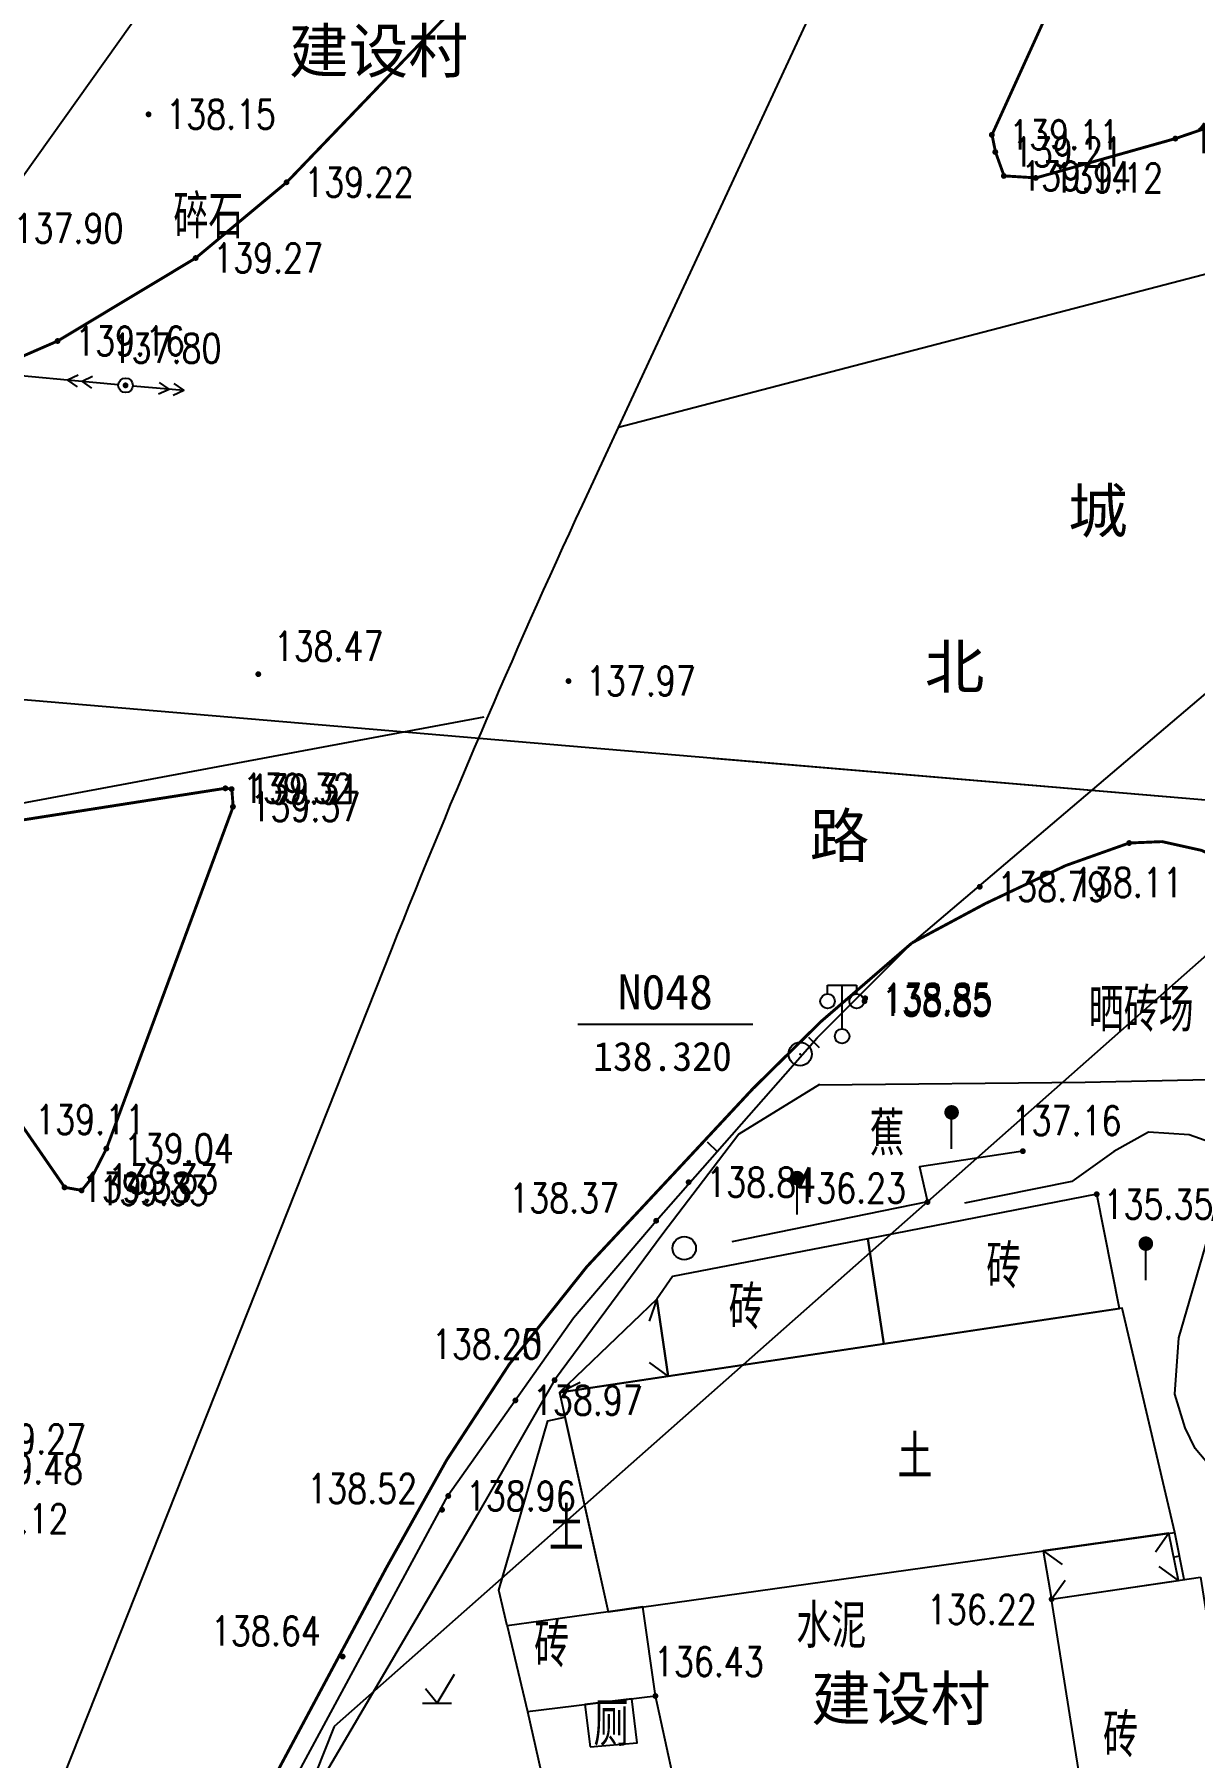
# Model space of a CAD drawing. Extents: x 529262 to 576451, y 2694391 to 2717535.
# Drawn here: x 563812.8 to 563852.6, y 2711376.4 to 2711435.6 of the extents above; entities that cross this region are included whole.
import ezdxf
from ezdxf.enums import TextEntityAlignment as Align
from ezdxf.xclip import XClip

# ---------------------------------------------------------------- set-up
doc = ezdxf.new("R2010")
doc.units = 0
doc.header["$XCLIPFRAME"] = 0
for name, color, linetype in [('DLDW', 8, 'Continuous'), ('DLSS', 4, 'Continuous'), ('DMTZ', 8, 'Continuous'), ('GCD', 8, 'Continuous'), ('GXYZ', 8, 'Continuous'), ('JMD', 8, 'Continuous'), ('KZD', 8, 'Continuous'), ('PP-COM', 7, 'Continuous'), ('RD-中线', 40, 'Continuous'), ('RD-红线', 7, 'Continuous'), ('ZBTZ', 8, 'Continuous'), ('ZJ', 7, 'Continuous')]:
    doc.layers.add(name, color=color, linetype=linetype)
doc.styles.add('HZ', font='rs.shx', dxfattribs={"width": 0.8, "bigfont": 'hztxt.shx'})
doc.styles.add('宋体', font='', dxfattribs={"width": 0.75})
doc.styles.add('等线体', font='simhei.ttf')
doc.styles.get('宋体').set_extended_font_data('SimSun')
doc.linetypes.add('10421', pattern='A,2,[150,AAA.SHX,S=0.5,R=0,X=0,Y=0.5],1e-11', length=2)
doc.linetypes.add('10422', pattern='A,0.75,[150,AAA.SHX,S=0.5,R=0,X=0,Y=0.5],1.5,[177,AAA.SHX,S=1,R=0,X=0,Y=0.4],0.75', length=3)
doc.linetypes.add('1161', pattern='A,0,[149,AAA.SHX,S=0.15,R=0,X=0,Y=0],-1.6', length=1.6)
doc.linetypes.add('444', pattern='A,4.5,[145,AAA.SHX,S=1,R=0,X=0,Y=1],4.5,-0.5,[146,AAA.SHX,S=1,R=0,X=0,Y=0],-0.5', length=10)
doc.linetypes.add('445', pattern='A,8,-0.5,[147,AAA.SHX,S=1,R=0,X=0,Y=0],-1.5', length=10)

# ---------------------------------------------------------------- blocks, each defined once
blk = doc.blocks.new('A$C19FD0107')
at = {"layer": 'RD-中线', "color": 8, "linetype": 'Continuous', "flags": 128}
for points in [[(-7165.183, 17031.493), (-7087.981, 17197.69, 0.013348), (-7081.624, 17212.389), (-6971.275, 17487.494, -0.036527), (-6952.058, 17526.824), (-6939.999, 17547.524, -0.14412), (-6816.846, 17663.877), (-6390.938, 17880.624, 0.037294), (-6346.361, 17907.667), (-5306.078, 18650.104, -0.285876), (-4936.822, 18673.381), (-4885.582, 18645.79, 0.191634), (-4628.514, 18616.027), (-4407.525, 18675.623, -0.159687), (-4189.832, 18664.011), (-4046.788, 18608.532)], [(-7169.803, 17021.548), (-7403.322, 16978.024, -0.166572), (-7472.601, 16985.573), (-7618.92, 17055.644, 0.028698), (-7639.188, 17063.958), (-7704.692, 17086.531, -0.008019), (-7728.815, 17095.28), (-7905.624, 17162.628, 0.0103), (-7936.658, 17173.722), (-8246.284, 17277.273, -0.020432), (-8284.461, 17291.8), (-8672.265, 17457.803, 0.178017), (-8851.473, 17467.152), (-8908.818, 17449.398, -0.125365), (-9059.203, 17441.752, -0.089276), (-9159.681, 17481.502, 0.27148), (-9422.561, 17487.972), (-9683.772, 17343.375, -0.201718), (-9915.027, 17318.423), (-10135.934, 17384.492)], [(-6861.027, 17001.718), (-7060.418, 17045.406, 0.117908), (-7116.226, 17044.265), (-7165.183, 17031.493)], [(-7393.304, 16445.906), (-7331.329, 16606.317, 0.001946), (-7330.496, 16608.498), (-7322.991, 16628.384, -0.001527), (-7322.338, 16630.097), (-7235.285, 16856.546), (-7172.961, 17013.59, -0.014267), (-7166.196, 17029.313), (-7165.183, 17031.493)]]:
    blk.add_lwpolyline(points, format="xyb", dxfattribs=at)
at = {"layer": 'RD-红线', "color": 8, "linetype": 'Continuous'}
blk.add_lwpolyline([(-7120.778, 17034.81), (-7174.942, 16986.91, 0.238845)], format="xyb", dxfattribs=at)
blk.add_lwpolyline([(-7174.942, 16986.91), (-7227.834, 16853.635), (-7313.403, 16631.046)], dxfattribs=at)
blk = doc.blocks.new('gc097')
at = {"color": 8}
for p, q in [((-1, 2.9), (-1, 3.5)), ((-1, 3.5), (1, 3.5)), ((0, 0.5), (0, 3.5)), ((1, 3.5), (1, 2.9))]:
    blk.add_line(p, q, dxfattribs=at)
for centre in [(-1, 2.4), (1, 2.4), (0, 0)]:
    blk.add_circle(centre, 0.5, dxfattribs=at)
blk = doc.blocks.new('GC200')
at = {"linetype": 'Continuous', "const_width": 0.2, "flags": 128}
blk.add_lwpolyline([(-0.1, 0, 1), (0.1, 0, 1)], format="xyb", close=True, dxfattribs=at)
blk = doc.blocks.new('gc123')
at = {"color": 8}
for p, q in [((0, 0), (1.2, 2)), ((-1, 0), (1, 0)), ((0, 0), (-0.8, 1))]:
    blk.add_line(p, q, dxfattribs=at)
blk = doc.blocks.new('gc122')
at = {"color": 8}
blk.add_circle((0, 0), 0.8, dxfattribs=at)
blk = doc.blocks.new('gc165')
at = {"color": 8}
blk.add_line((0, 0), (0, 2), dxfattribs=at)
at = {"color": 8, "const_width": 0.5}
blk.add_lwpolyline([(-0.25, 2.5, 1), (0.25, 2.5, 1)], format="xyb", close=True, dxfattribs=at)
blk = doc.blocks.new('gc117')
at = {"color": 8}
blk.add_circle((0, 0), 0.8, dxfattribs=at)
blk.add_point((0, 0), dxfattribs=at)
blk = doc.blocks.new('gc013a')
at = {"linetype": 'Continuous'}
blk.add_line((0.5, 0), (4, 0), dxfattribs=at)
at = {"linetype": 'Continuous', "flags": 128}
for points in [[(2.31, -0.4), (3, 0), (2.31, 0.4)], [(3.31, -0.4), (4, 0), (3.31, 0.4)]]:
    blk.add_lwpolyline(points, dxfattribs=at)
blk = doc.blocks.new('gc170')
at = {"color": 8, "linetype": 'Continuous'}
blk.add_circle((0, 0), 0.5, dxfattribs=at)

msp = doc.modelspace()

# ---------------------------------------------------------------- linework, layer by layer
at = {"layer": 'DLDW', "linetype": 'Continuous', "elevation": 135.286, "flags": 128}
msp.add_lwpolyline([(563831.832, 2711376.811), (563833.447, 2711376.95), (563833.264, 2711378.46), (563831.655, 2711378.265)], close=True, dxfattribs=at)
msp.add_lwpolyline([(563831.832, 2711376.811), (563833.447, 2711376.95), (563833.264, 2711378.46), (563831.655, 2711378.265)], close=True, dxfattribs=at)
at = {"layer": 'DLSS', "linetype": 'Continuous', "const_width": 0.1, "flags": 128}
msp.add_lwpolyline([(563876.028, 2711521.486), (563839.516, 2711453.193), (563836.721, 2711447.607), (563836.417, 2711447.185), (563830.588, 2711440.046), (563821.426, 2711430.509), (563818.307, 2711427.91), (563813.569, 2711425.062), (563806.966, 2711422.185), (563794.742, 2711418.994), (563778.152, 2711415.331), (563616.401, 2711406.543)], dxfattribs=at)
for points in [[(563851.923, 2711432.008), (563847.135, 2711430.658), (563846.038, 2711430.727), (563845.745, 2711431.547), (563845.625, 2711432.138), (563850.953, 2711443.857), (563851.353, 2711443.814), (563852.04, 2711443.231), (563854.867, 2711439.228), (563857.793, 2711437.097), (563860.145, 2711435.048), (563859.631, 2711434.646)], [(563803.579, 2711407.249), (563803.35, 2711407.012), (563803.233, 2711406.696), (563803.417, 2711406.217), (563804.163, 2711405.612), (563806.069, 2711404.354), (563808.48, 2711402.54), (563810.977, 2711400.032), (563812.199, 2711398.34), (563813.806, 2711396.014), (563814.391, 2711395.91), (563814.708, 2711396.3), (563815.241, 2711397.345), (563819.586, 2711409.079), (563819.54, 2711409.683), (563819.325, 2711409.71)]]:
    msp.add_lwpolyline(points, close=True, dxfattribs=at)
at = {"layer": 'DLSS', "linetype": 'Continuous', "lineweight": -2, "const_width": 0.1, "elevation": 138.24, "flags": 128}
msp.add_lwpolyline([(563842.88, 2711404.403), (563845.394, 2711405.751), (563848.155, 2711407.058), (563850.33, 2711407.831), (563851.462, 2711407.879), (563852.817, 2711407.578), (563859.233, 2711404.597), (563864.998, 2711403.616)], dxfattribs=at)
msp.add_lwpolyline([(563842.88, 2711404.403), (563845.394, 2711405.751), (563848.155, 2711407.058), (563850.33, 2711407.831), (563851.462, 2711407.879), (563852.817, 2711407.578), (563859.233, 2711404.597), (563864.998, 2711403.616)], dxfattribs=at)
at = {"layer": 'DLSS', "linetype": 'Continuous', "lineweight": -2, "const_width": 0.1, "flags": 128}
for points in [[(563842.88, 2711404.403), (563839.755, 2711401.702), (563837.416, 2711399.395), (563834.773, 2711396.557), (563831.722, 2711393.29), (563829.063, 2711389.946), (563826.913, 2711386.655), (563824.85, 2711382.971), (563820.093, 2711374.077), (563815.084, 2711363.066), (563812.278, 2711354.336), (563806.575, 2711339.989), (563801.758, 2711326.839), (563800.091, 2711327.53)], [(563842.88, 2711404.403), (563839.755, 2711401.702), (563837.416, 2711399.395), (563834.773, 2711396.557), (563831.722, 2711393.29), (563829.063, 2711389.946), (563828.821, 2711389.575)]]:
    msp.add_lwpolyline(points, dxfattribs=at)
at = {"layer": 'DMTZ', "linetype": '10422', "lineweight": -2, "flags": 128}
msp.add_lwpolyline([(563839.707, 2711399.545), (563836.939, 2711397.839), (563834.334, 2711394.419), (563830.616, 2711389.398), (563827.97, 2711384.787), (563822.237, 2711375.027), (563816.751, 2711363.005)], dxfattribs=at)
at = {"layer": 'DMTZ', "linetype": '10422', "lineweight": -2, "elevation": 138.2, "flags": 128}
msp.add_lwpolyline([(563839.707, 2711399.545), (563836.939, 2711397.839), (563834.334, 2711394.419), (563830.616, 2711389.398), (563827.97, 2711384.787), (563826.093, 2711381.591)], dxfattribs=at)
at = {"layer": 'DMTZ', "linetype": '10421', "lineweight": -2, "flags": 128}
msp.add_lwpolyline([(563854.593, 2711385.733), (563853.939, 2711385.968), (563853.274, 2711386.252), (563852.602, 2711387.051), (563852.252, 2711387.766), (563851.897, 2711388.917), (563852.041, 2711390.854), (563853.028, 2711394.269), (563853.789, 2711397.113), (563853.648, 2711397.375), (563852.391, 2711397.814), (563850.998, 2711397.905), (563849.802, 2711397.239), (563848.363, 2711396.22)], dxfattribs=at)
msp.add_lwpolyline([(563854.593, 2711385.733), (563853.939, 2711385.968), (563853.274, 2711386.252), (563852.602, 2711387.051), (563852.252, 2711387.766), (563851.897, 2711388.917), (563852.041, 2711390.854), (563853.028, 2711394.269), (563853.789, 2711397.113), (563853.648, 2711397.375), (563852.391, 2711397.814), (563850.998, 2711397.905), (563849.802, 2711397.239), (563848.363, 2711396.22)], dxfattribs=at)
at = {"layer": 'DMTZ', "linetype": '10422', "flags": 128}
for points in [[(563846.682, 2711397.255), (563843.139, 2711396.72), (563843.414, 2711395.511), (563836.697, 2711394.145)], [(563846.682, 2711397.255), (563843.139, 2711396.72), (563843.414, 2711395.511), (563836.697, 2711394.145)], [(563848.363, 2711396.22), (563844.678, 2711395.476)], [(563848.363, 2711396.22), (563844.678, 2711395.476)]]:
    msp.add_lwpolyline(points, dxfattribs=at)
at = {"layer": 'GXYZ', "linetype": 'Continuous', "lineweight": -2}
for p, q in [((563813.903, 2711423.721), (563758.812, 2711428.818)), ((563864.998, 2711408.276), (563785.232, 2711415.055)), ((563864.998, 2711408.276), (563836.051, 2711410.736))]:
    msp.add_line(p, q, dxfattribs=at)
at = {"layer": 'JMD', "linetype": 'Continuous'}
for p, q in [((563839.704, 2711400.807), (563839.345, 2711401.155)), ((563836.22, 2711397.22), (563835.861, 2711397.568)), ((563834.122, 2711392.174), (563833.863, 2711391.417)), ((563834.122, 2711392.174), (563833.863, 2711391.417)), ((563834.518, 2711389.531), (563833.875, 2711390.006)), ((563834.518, 2711389.531), (563833.875, 2711390.006)), ((563830.781, 2711388.97), (563831.499, 2711389.323)), ((563830.781, 2711388.97), (563831.499, 2711389.323)), ((563851.695, 2711384.14), (563851.232, 2711383.488)), ((563851.695, 2711384.14), (563851.232, 2711383.488)), ((563847.381, 2711383.537), (563848.028, 2711383.067)), ((563847.381, 2711383.537), (563848.028, 2711383.067)), ((563852.019, 2711382.522, 136.221), (563851.361, 2711382.997)), ((563852.019, 2711382.522, 136.221), (563851.361, 2711382.997)), ((563847.671, 2711381.88), (563848.138, 2711382.529)), ((563847.671, 2711381.88), (563848.138, 2711382.529))]:
    msp.add_line(p, q, dxfattribs=at)
at = {"layer": 'JMD', "linetype": 'Continuous', "lineweight": -2}
msp.add_line((563851.858, 2711383.326, 136.531), (563852.054, 2711383.368, 136.531), dxfattribs=at)
msp.add_line((563851.858, 2711383.326, 136.531), (563852.054, 2711383.368, 136.531), dxfattribs=at)
at = {"layer": 'JMD', "linetype": 'Continuous', "lineweight": -2, "flags": 128}
for points in [[(563811.447, 2711429.424), (563818.431, 2711439.24), (563813.805, 2711442.531), (563806.413, 2711432.083)], [(563841.908, 2711390.639), (563849.998, 2711391.853), (563849.218, 2711395.778), (563841.366, 2711394.251)], [(563841.908, 2711390.639), (563849.998, 2711391.853), (563849.218, 2711395.778), (563841.366, 2711394.251)]]:
    msp.add_lwpolyline(points, close=True, dxfattribs=at)
at = {"layer": 'JMD', "linetype": '444', "lineweight": -2, "elevation": 138.24, "flags": 128}
msp.add_lwpolyline([(563801.765, 2711326.14), (563816.707, 2711365.317), (563820.683, 2711373.816), (563826.965, 2711385.446), (563831.267, 2711391.537), (563834.102, 2711394.868), (563839.63, 2711401.146), (563842.88, 2711404.403)], dxfattribs=at)
at = {"layer": 'JMD', "linetype": 'Continuous', "flags": 128}
for points in [[(563841.908, 2711390.639), (563841.366, 2711394.251), (563834.666, 2711392.956), (563834.122, 2711392.174), (563834.518, 2711389.531)], [(563841.908, 2711390.639), (563841.366, 2711394.251), (563834.666, 2711392.956), (563834.122, 2711392.174), (563834.518, 2711389.531)], [(563832.449, 2711381.451), (563851.894, 2711384.168), (563850.092, 2711391.867), (563830.781, 2711388.97)], [(563832.449, 2711381.451), (563851.894, 2711384.168), (563850.092, 2711391.867), (563830.781, 2711388.97)]]:
    msp.add_lwpolyline(points, close=True, dxfattribs=at)
for points, elevation in [([(563834.122, 2711392.174), (563830.781, 2711388.97), (563834.518, 2711389.531)], 136.206), ([(563834.122, 2711392.174), (563830.781, 2711388.97), (563834.518, 2711389.531)], 136.206), ([(563828.993, 2711380.968), (563828.707, 2711382.193), (563830.383, 2711388.006), (563830.967, 2711388.128), (563832.449, 2711381.451)], 132.345), ([(563828.993, 2711380.968), (563828.707, 2711382.193), (563830.383, 2711388.006), (563830.967, 2711388.128), (563832.449, 2711381.451)], 132.345), ([(563847.671, 2711381.88), (563852.019, 2711382.522), (563851.695, 2711384.14), (563847.381, 2711383.537)], 136.221), ([(563847.671, 2711381.88), (563852.019, 2711382.522), (563851.695, 2711384.14), (563847.381, 2711383.537)], 136.221), ([(563852.776, 2711382.634), (563854.35, 2711372.712), (563849.22, 2711372.062), (563847.671, 2711381.88)], 136.531), ([(563852.776, 2711382.634), (563854.35, 2711372.712), (563849.22, 2711372.062), (563847.671, 2711381.88)], 136.531), ([(563828.993, 2711380.968), (563829.681, 2711378.025), (563834.075, 2711378.558), (563833.647, 2711381.618), (563832.449, 2711381.451), (563832.449, 2711381.451)], 132.345), ([(563828.993, 2711380.968), (563829.681, 2711378.025), (563834.075, 2711378.558), (563833.647, 2711381.618), (563832.449, 2711381.451), (563832.449, 2711381.451)], 132.345)]:
    msp.add_lwpolyline(points, close=True, dxfattribs=dict(at, elevation=elevation))
at = {"layer": 'JMD', "linetype": 'Continuous', "elevation": 136.531, "flags": 128}
for points in [[(563852.019, 2711382.522), (563851.695, 2711384.14)], [(563852.019, 2711382.522), (563851.695, 2711384.14)], [(563852.217, 2711382.552), (563851.894, 2711384.168)], [(563852.217, 2711382.552), (563851.894, 2711384.168)]]:
    msp.add_lwpolyline(points, dxfattribs=at)
at = {"layer": 'JMD', "linetype": '445', "elevation": 136.106, "flags": 128}
msp.add_lwpolyline([(563829.681, 2711378.025), (563830.338, 2711375.128), (563826.425, 2711371.704), (563826.231, 2711370.111), (563821.641, 2711360.789)], dxfattribs=at)
msp.add_lwpolyline([(563829.681, 2711378.025), (563830.338, 2711375.128), (563826.425, 2711371.704), (563826.231, 2711370.111), (563821.641, 2711360.789)], dxfattribs=at)
at = {"layer": 'KZD', "linetype": 'Continuous', "lineweight": -2}
for p in [(563831.416, 2711401.613), (563832.934, 2711401.613)]:
    msp.add_line(p, (563837.416, 2711401.613), dxfattribs=at)
at = {"layer": 'KZD', "linetype": 'Continuous'}
msp.add_point((563839.04, 2711400.589, 138.32), dxfattribs=at)
msp.add_point((563839.04, 2711400.589, 138.32), dxfattribs=at)
at = {"layer": 'ZBTZ', "linetype": '1161', "flags": 128}
for points in [[(563854.097, 2711413.939), (563842.88, 2711404.403)], [(563854.097, 2711413.939), (563842.88, 2711404.403)], [(563839.682, 2711399.53), (563848.817, 2711399.625), (563859.912, 2711399.866)], [(563839.682, 2711399.53), (563848.817, 2711399.625), (563859.912, 2711399.866)], [(563834.852, 2711374.998), (563834.075, 2711378.558)], [(563834.852, 2711374.998), (563834.075, 2711378.558)]]:
    msp.add_lwpolyline(points, dxfattribs=at)

# ---------------------------------------------------------------- block references
at = {"layer": 'DLDW', "linetype": 'Continuous', "lineweight": -2, "xscale": 0.5, "yscale": 0.5}
msp.add_blockref('gc097', (563840.481, 2711401.2, 138.248), dxfattribs=at)
msp.add_blockref('gc097', (563840.481, 2711401.2, 138.248), dxfattribs=at)
at = {"layer": 'GCD', "linetype": 'Continuous', "lineweight": -2}
ref = msp.add_blockref('GC200', (563816.684, 2711432.838, 138.149), dxfattribs=dict(at, xscale=0.5, yscale=0.5, zscale=0.5))
ref.add_attrib('height', '138.15', dxfattribs={"linetype": 'Continuous', "lineweight": -2, "height": 1, "style": 'HZ', "width": 0.8}).set_placement((563817.284, 2711432.838, 138.149), align=Align.MIDDLE_LEFT)
at = {"layer": 'GCD', "linetype": 'Continuous'}
ref = msp.add_blockref('GC200', (563845.618, 2711432.136, 139.105), dxfattribs=dict(at, xscale=0.5, yscale=0.5, zscale=0.5))
ref.add_attrib('height', '139.11', dxfattribs={"linetype": 'Continuous', "height": 1, "style": 'HZ', "width": 0.8}).set_placement((563846.218, 2711432.136, 139.105), align=Align.MIDDLE_LEFT)
ref = msp.add_blockref('GC200', (563851.916, 2711432.006, 139.081), dxfattribs=dict(at, xscale=0.5, yscale=0.5, zscale=0.5))
ref.add_attrib('height', '139.08', dxfattribs={"linetype": 'Continuous', "height": 1, "style": 'HZ', "width": 0.8}).set_placement((563852.516, 2711432.006, 139.081), align=Align.MIDDLE_LEFT)
ref = msp.add_blockref('GC200', (563845.738, 2711431.545, 139.213), dxfattribs=dict(at, xscale=0.5, yscale=0.5, zscale=0.5))
ref.add_attrib('height', '139.21', dxfattribs={"linetype": 'Continuous', "height": 1, "style": 'HZ', "width": 0.8}).set_placement((563846.338, 2711431.545, 139.213), align=Align.MIDDLE_LEFT)
ref = msp.add_blockref('GC200', (563846.031, 2711430.725, 139.138), dxfattribs=dict(at, xscale=0.5, yscale=0.5, zscale=0.5))
ref.add_attrib('height', '139.14', dxfattribs={"linetype": 'Continuous', "height": 1, "style": 'HZ', "width": 0.8}).set_placement((563846.631, 2711430.725, 139.138), align=Align.MIDDLE_LEFT)
ref = msp.add_blockref('GC200', (563847.128, 2711430.656, 139.124), dxfattribs=dict(at, xscale=0.5, yscale=0.5, zscale=0.5))
ref.add_attrib('height', '139.12', dxfattribs={"linetype": 'Continuous', "height": 1, "style": 'HZ', "width": 0.8}).set_placement((563847.728, 2711430.656, 139.124), align=Align.MIDDLE_LEFT)
ref = msp.add_blockref('GC200', (563821.419, 2711430.507, 139.224), dxfattribs=dict(at, xscale=0.5, yscale=0.5, zscale=0.5))
ref.add_attrib('height', '139.22', dxfattribs={"linetype": 'Continuous', "height": 1, "style": 'HZ', "width": 0.8}).set_placement((563822.019, 2711430.507, 139.224), align=Align.MIDDLE_LEFT)
at = {"layer": 'GCD', "linetype": 'Continuous', "lineweight": -2}
ref = msp.add_blockref('GC200', (563811.447, 2711429.424, 137.9), dxfattribs=dict(at, xscale=0.5, yscale=0.5, zscale=0.5))
ref.add_attrib('height', '137.90', dxfattribs={"linetype": 'Continuous', "lineweight": -2, "height": 1, "style": 'HZ', "width": 0.8}).set_placement((563812.047, 2711428.924, 137.9), align=Align.MIDDLE_LEFT)
at = {"layer": 'GCD', "linetype": 'Continuous'}
ref = msp.add_blockref('GC200', (563818.3, 2711427.908, 139.267), dxfattribs=dict(at, xscale=0.5, yscale=0.5, zscale=0.5))
ref.add_attrib('height', '139.27', dxfattribs={"linetype": 'Continuous', "height": 1, "style": 'HZ', "width": 0.8}).set_placement((563818.9, 2711427.908, 139.267), align=Align.MIDDLE_LEFT)
ref = msp.add_blockref('GC200', (563813.562, 2711425.06, 139.162), dxfattribs=dict(at, xscale=0.5, yscale=0.5, zscale=0.5))
ref.add_attrib('height', '139.16', dxfattribs={"linetype": 'Continuous', "height": 1, "style": 'HZ', "width": 0.8}).set_placement((563814.162, 2711425.06, 139.162), align=Align.MIDDLE_LEFT)
at = {"layer": 'GCD', "linetype": 'Continuous', "lineweight": -2}
ref = msp.add_blockref('GC200', (563815.895, 2711423.537, 137.797), dxfattribs=dict(at, xscale=0.5, yscale=0.5, zscale=0.5))
ref.add_attrib('height', '137.80', dxfattribs={"linetype": 'Continuous', "lineweight": -2, "height": 1, "style": 'HZ', "width": 0.8}).set_placement((563815.415, 2711424.808, 137.797), align=Align.MIDDLE_LEFT)
ref = msp.add_blockref('GC200', (563820.449, 2711413.626, 138.469), dxfattribs=dict(at, xscale=0.5, yscale=0.5, zscale=0.5))
ref.add_attrib('height', '138.47', dxfattribs={"linetype": 'Continuous', "lineweight": -2, "height": 1, "style": 'HZ', "width": 0.8}).set_placement((563820.977, 2711414.586, 138.469), align=Align.MIDDLE_LEFT)
ref = msp.add_blockref('GC200', (563831.094, 2711413.389, 137.969), dxfattribs=dict(at, xscale=0.5, yscale=0.5, zscale=0.5))
ref.add_attrib('height', '137.97', dxfattribs={"linetype": 'Continuous', "lineweight": -2, "height": 1, "style": 'HZ', "width": 0.8}).set_placement((563831.694, 2711413.389, 137.969), align=Align.MIDDLE_LEFT)
at = {"layer": 'GCD', "linetype": 'Continuous'}
ref = msp.add_blockref('GC200', (563819.318, 2711409.708, 139.32), dxfattribs=dict(at, xscale=0.5, yscale=0.5, zscale=0.5))
ref.add_attrib('height', '139.32', dxfattribs={"linetype": 'Continuous', "height": 1, "style": 'HZ', "width": 0.8}).set_placement((563819.918, 2711409.708, 139.32), align=Align.MIDDLE_LEFT)
ref = msp.add_blockref('GC200', (563819.533, 2711409.681, 139.306), dxfattribs=dict(at, xscale=0.5, yscale=0.5, zscale=0.5))
ref.add_attrib('height', '139.31', dxfattribs={"linetype": 'Continuous', "height": 1, "style": 'HZ', "width": 0.8}).set_placement((563820.133, 2711409.681, 139.306), align=Align.MIDDLE_LEFT)
ref = msp.add_blockref('GC200', (563819.579, 2711409.077, 139.367), dxfattribs=dict(at, xscale=0.5, yscale=0.5, zscale=0.5))
ref.add_attrib('height', '139.37', dxfattribs={"linetype": 'Continuous', "height": 1, "style": 'HZ', "width": 0.8}).set_placement((563820.179, 2711409.077, 139.367), align=Align.MIDDLE_LEFT)
at = {"layer": 'GCD', "linetype": 'Continuous', "lineweight": -2}
ref = msp.add_blockref('GC200', (563850.33, 2711407.831, 138.113), dxfattribs=dict(at, xscale=0.5, yscale=0.5, zscale=0.5))
ref.add_attrib('height', '138.11', dxfattribs={"linetype": 'Continuous', "height": 1, "style": 'HZ', "width": 0.8}).set_placement((563848.398, 2711406.478, 138.113), align=Align.MIDDLE_LEFT)
ref = msp.add_blockref('GC200', (563850.33, 2711407.831, 138.113), dxfattribs=dict(at, xscale=0.5, yscale=0.5, zscale=0.5))
ref.add_attrib('height', '138.11', dxfattribs={"linetype": 'Continuous', "lineweight": -2, "height": 1, "style": 'HZ', "width": 0.8}).set_placement((563848.398, 2711406.478, 138.113), align=Align.MIDDLE_LEFT)
at = {"layer": 'GCD', "linetype": 'Continuous'}
ref = msp.add_blockref('GC200', (563845.205, 2711406.33, 138.793), dxfattribs=dict(at, xscale=0.5, yscale=0.5, zscale=0.5))
ref.add_attrib('height', '138.79', dxfattribs={"linetype": 'Continuous', "height": 1, "style": 'HZ', "width": 0.8}).set_placement((563845.805, 2711406.33, 138.793), align=Align.MIDDLE_LEFT)
ref = msp.add_blockref('GC200', (563841.248, 2711402.402, 138.847), dxfattribs=dict(at, xscale=0.5, yscale=0.5, zscale=0.5))
ref.add_attrib('height', '138.85', dxfattribs={"linetype": 'Continuous', "height": 1, "style": 'HZ', "width": 0.8}).set_placement((563841.848, 2711402.402, 138.847), align=Align.MIDDLE_LEFT)
ref = msp.add_blockref('GC200', (563841.274, 2711402.503, 138.848), dxfattribs=dict(at, xscale=0.5, yscale=0.5, zscale=0.5))
ref.add_attrib('height', '138.85', dxfattribs={"linetype": 'Continuous', "height": 1, "style": 'HZ', "width": 0.8}).set_placement((563841.874, 2711402.503, 138.848), align=Align.MIDDLE_LEFT)
ref = msp.add_blockref('GC200', (563812.192, 2711398.338, 139.114), dxfattribs=dict(at, xscale=0.5, yscale=0.5, zscale=0.5))
ref.add_attrib('height', '139.11', dxfattribs={"linetype": 'Continuous', "height": 1, "style": 'HZ', "width": 0.8}).set_placement((563812.792, 2711398.338, 139.114), align=Align.MIDDLE_LEFT)
ref = msp.add_blockref('GC200', (563846.682, 2711397.255, 137.156), dxfattribs=dict(at, xscale=0.5, yscale=0.5, zscale=0.5))
ref.add_attrib('height', '137.16', dxfattribs={"linetype": 'Continuous', "height": 1, "style": 'HZ', "width": 0.8}).set_placement((563846.297, 2711398.303, 137.156), align=Align.MIDDLE_LEFT)
ref = msp.add_blockref('GC200', (563846.682, 2711397.255, 137.156), dxfattribs=dict(at, xscale=0.5, yscale=0.5, zscale=0.5))
ref.add_attrib('height', '137.16', dxfattribs={"linetype": 'Continuous', "height": 1, "style": 'HZ', "width": 0.8}).set_placement((563846.297, 2711398.303, 137.156), align=Align.MIDDLE_LEFT)
ref = msp.add_blockref('GC200', (563815.234, 2711397.343, 139.035), dxfattribs=dict(at, xscale=0.5, yscale=0.5, zscale=0.5))
ref.add_attrib('height', '139.04', dxfattribs={"linetype": 'Continuous', "height": 1, "style": 'HZ', "width": 0.8}).set_placement((563815.834, 2711397.343, 139.035), align=Align.MIDDLE_LEFT)
ref = msp.add_blockref('GC200', (563814.701, 2711396.298, 139.33), dxfattribs=dict(at, xscale=0.5, yscale=0.5, zscale=0.5))
ref.add_attrib('height', '139.33', dxfattribs={"linetype": 'Continuous', "height": 1, "style": 'HZ', "width": 0.8}).set_placement((563815.301, 2711396.298, 139.33), align=Align.MIDDLE_LEFT)
ref = msp.add_blockref('GC200', (563813.799, 2711396.012, 139.375), dxfattribs=dict(at, xscale=0.5, yscale=0.5, zscale=0.5))
ref.add_attrib('height', '139.38', dxfattribs={"linetype": 'Continuous', "height": 1, "style": 'HZ', "width": 0.8}).set_placement((563814.399, 2711396.012, 139.375), align=Align.MIDDLE_LEFT)
ref = msp.add_blockref('GC200', (563814.384, 2711395.908, 139.334), dxfattribs=dict(at, xscale=0.5, yscale=0.5, zscale=0.5))
ref.add_attrib('height', '139.33', dxfattribs={"linetype": 'Continuous', "height": 1, "style": 'HZ', "width": 0.8}).set_placement((563814.984, 2711395.908, 139.334), align=Align.MIDDLE_LEFT)
ref = msp.add_blockref('GC200', (563835.215, 2711396.19, 138.842), dxfattribs=dict(at, xscale=0.5, yscale=0.5, zscale=0.5))
ref.add_attrib('height', '138.84', dxfattribs={"linetype": 'Continuous', "height": 1, "style": 'HZ', "width": 0.8}).set_placement((563835.815, 2711396.19, 138.842), align=Align.MIDDLE_LEFT)
ref = msp.add_blockref('GC200', (563843.414, 2711395.511, 136.225), dxfattribs=dict(at, xscale=0.5, yscale=0.5, zscale=0.5))
ref.add_attrib('height', '136.23', dxfattribs={"linetype": 'Continuous', "height": 1, "style": 'HZ', "width": 0.8}).set_placement((563838.904, 2711395.986, 136.225), align=Align.MIDDLE_LEFT)
ref = msp.add_blockref('GC200', (563843.414, 2711395.511, 136.225), dxfattribs=dict(at, xscale=0.5, yscale=0.5, zscale=0.5))
ref.add_attrib('height', '136.23', dxfattribs={"linetype": 'Continuous', "height": 1, "style": 'HZ', "width": 0.8}).set_placement((563838.904, 2711395.986, 136.225), align=Align.MIDDLE_LEFT)
ref = msp.add_blockref('GC200', (563834.102, 2711394.868, 138.374), dxfattribs=dict(at, xscale=0.5, yscale=0.5, zscale=0.5))
ref.add_attrib('height', '138.37', dxfattribs={"linetype": 'Continuous', "height": 1, "style": 'HZ', "width": 0.8}).set_placement((563829.057, 2711395.645, 138.374), align=Align.MIDDLE_LEFT)
ref = msp.add_blockref('GC200', (563834.102, 2711394.868, 138.374), dxfattribs=dict(at, xscale=0.5, yscale=0.5, zscale=0.5))
ref.add_attrib('height', '138.37', dxfattribs={"linetype": 'Continuous', "height": 1, "style": 'HZ', "width": 0.8}).set_placement((563829.057, 2711395.645, 138.374), align=Align.MIDDLE_LEFT)
ref = msp.add_blockref('GC200', (563849.218, 2711395.778, 135.35), dxfattribs=dict(at, xscale=0.5, yscale=0.5, zscale=0.5))
ref.add_attrib('height', '135.35', dxfattribs={"linetype": 'Continuous', "height": 1, "style": 'HZ', "width": 0.8}).set_placement((563849.449, 2711395.433, 135.35), align=Align.MIDDLE_LEFT)
ref = msp.add_blockref('GC200', (563849.218, 2711395.778, 135.35), dxfattribs=dict(at, xscale=0.5, yscale=0.5, zscale=0.5))
ref.add_attrib('height', '135.35', dxfattribs={"linetype": 'Continuous', "height": 1, "style": 'HZ', "width": 0.8}).set_placement((563849.449, 2711395.433, 135.35), align=Align.MIDDLE_LEFT)
ref = msp.add_blockref('GC200', (563830.616, 2711389.398, 138.2), dxfattribs=dict(at, xscale=0.5, yscale=0.5, zscale=0.5))
ref.add_attrib('height', '138.20', dxfattribs={"linetype": 'Continuous', "height": 1, "style": 'HZ', "width": 0.8}).set_placement((563826.406, 2711390.634, 138.2), align=Align.MIDDLE_LEFT)
ref = msp.add_blockref('GC200', (563830.616, 2711389.398, 138.2), dxfattribs=dict(at, xscale=0.5, yscale=0.5, zscale=0.5))
ref.add_attrib('height', '138.25', dxfattribs={"linetype": 'Continuous', "height": 1, "style": 'HZ', "width": 0.8}).set_placement((563826.406, 2711390.634, 138.2), align=Align.MIDDLE_LEFT)
ref = msp.add_blockref('GC200', (563829.271, 2711388.702, 138.967), dxfattribs=dict(at, xscale=0.5, yscale=0.5, zscale=0.5))
ref.add_attrib('height', '138.97', dxfattribs={"linetype": 'Continuous', "height": 1, "style": 'HZ', "width": 0.8}).set_placement((563829.871, 2711388.702, 138.967), align=Align.MIDDLE_LEFT)
ref = msp.add_blockref('GC200', (563810.175, 2711387.378, 139.265), dxfattribs=dict(at, xscale=0.5, yscale=0.5, zscale=0.5))
ref.add_attrib('height', '139.27', dxfattribs={"linetype": 'Continuous', "height": 1, "style": 'HZ', "width": 0.8}).set_placement((563810.775, 2711387.378, 139.265), align=Align.MIDDLE_LEFT)
ref = msp.add_blockref('GC200', (563810.068, 2711386.343, 139.48), dxfattribs=dict(at, xscale=0.5, yscale=0.5, zscale=0.5))
ref.add_attrib('height', '139.48', dxfattribs={"linetype": 'Continuous', "height": 1, "style": 'HZ', "width": 0.8}).set_placement((563810.668, 2711386.343, 139.48), align=Align.MIDDLE_LEFT)
ref = msp.add_blockref('GC200', (563826.755, 2711384.948, 138.519), dxfattribs=dict(at, xscale=0.5, yscale=0.5, zscale=0.5))
ref.add_attrib('height', '138.52', dxfattribs={"linetype": 'Continuous', "height": 1, "style": 'HZ', "width": 0.8}).set_placement((563822.131, 2711385.677, 138.519), align=Align.MIDDLE_LEFT)
ref = msp.add_blockref('GC200', (563826.968, 2711385.423, 138.958), dxfattribs=dict(at, xscale=0.5, yscale=0.5, zscale=0.5))
ref.add_attrib('height', '138.96', dxfattribs={"linetype": 'Continuous', "height": 1, "style": 'HZ', "width": 0.8}).set_placement((563827.568, 2711385.423, 138.958), align=Align.MIDDLE_LEFT)
at = {"layer": 'GCD', "linetype": 'Continuous', "lineweight": -2}
ref = msp.add_blockref('GC200', (563809.568, 2711384.64, 139.117), dxfattribs=dict(at, xscale=0.5, yscale=0.5, zscale=0.5))
ref.add_attrib('height', '139.12', dxfattribs={"linetype": 'Continuous', "lineweight": -2, "height": 1, "style": 'HZ', "width": 0.8}).set_placement((563810.168, 2711384.64, 139.117), align=Align.MIDDLE_LEFT)
at = {"layer": 'GCD', "linetype": 'Continuous'}
ref = msp.add_blockref('GC200', (563847.671, 2711381.88, 136.221), dxfattribs=dict(at, xscale=0.5, yscale=0.5, zscale=0.5))
ref.add_attrib('height', '136.22', dxfattribs={"linetype": 'Continuous', "height": 1, "style": 'HZ', "width": 0.8}).set_placement((563843.388, 2711381.528, 136.221), align=Align.MIDDLE_LEFT)
ref = msp.add_blockref('GC200', (563847.671, 2711381.88, 136.221), dxfattribs=dict(at, xscale=0.5, yscale=0.5, zscale=0.5))
ref.add_attrib('height', '136.22', dxfattribs={"linetype": 'Continuous', "height": 1, "style": 'HZ', "width": 0.8}).set_placement((563843.388, 2711381.528, 136.221), align=Align.MIDDLE_LEFT)
ref = msp.add_blockref('GC200', (563823.342, 2711379.912, 138.636), dxfattribs=dict(at, xscale=0.5, yscale=0.5, zscale=0.5))
ref.add_attrib('height', '138.64', dxfattribs={"linetype": 'Continuous', "height": 1, "style": 'HZ', "width": 0.8}).set_placement((563818.824, 2711380.791, 138.636), align=Align.MIDDLE_LEFT)
ref = msp.add_blockref('GC200', (563834.075, 2711378.558, 136.433), dxfattribs=dict(at, xscale=0.5, yscale=0.5, zscale=0.5))
ref.add_attrib('height', '136.43', dxfattribs={"linetype": 'Continuous', "height": 1, "style": 'HZ', "width": 0.8}).set_placement((563834.023, 2711379.735, 136.433), align=Align.MIDDLE_LEFT)
ref = msp.add_blockref('GC200', (563834.075, 2711378.558, 136.433), dxfattribs=dict(at, xscale=0.5, yscale=0.5, zscale=0.5))
ref.add_attrib('height', '136.43', dxfattribs={"linetype": 'Continuous', "height": 1, "style": 'HZ', "width": 0.8}).set_placement((563834.023, 2711379.735, 136.433), align=Align.MIDDLE_LEFT)
at = {"layer": 'GXYZ', "linetype": 'Continuous', "lineweight": -2}
for xscale, yscale, rotation in [(0.5000000000098512, 0.5000000000098512, 174.7141126520397), (0.4999999999495331, 0.4999999999495331, 355.221744002345)]:
    msp.add_blockref('gc013a', (563815.895, 2711423.537), dxfattribs=dict(at, xscale=xscale, yscale=yscale, rotation=rotation))
at = {"layer": 'GXYZ', "linetype": 'Continuous', "lineweight": -2, "xscale": 0.5, "yscale": 0.5}
msp.add_blockref('gc170', (563815.895, 2711423.537), dxfattribs=at)
at = {"layer": 'KZD', "linetype": 'Continuous', "lineweight": -2, "xscale": 0.5, "yscale": 0.5}
msp.add_blockref('gc117', (563839.04, 2711400.589, 138.32), dxfattribs=at)
msp.add_blockref('gc117', (563839.04, 2711400.589, 138.32), dxfattribs=at)
at = {"layer": 'PP-COM'}
ref = msp.add_blockref('A$C19FD0107', (570997.993, 2694390.603), dxfattribs=at)
XClip(ref).set_block_clipping_path([(-9366.4383134884, 14428.6043910822), (-3328.4480743363, 17452.7484863754)])
at = {"layer": 'ZBTZ', "linetype": 'Continuous', "lineweight": -2, "xscale": 0.5, "yscale": 0.5}
for name, p in [('gc165', (563844.239, 2711397.336)), ('gc165', (563844.239, 2711397.336)), ('gc165', (563838.938, 2711395.081)), ('gc165', (563838.938, 2711395.081)), ('gc165', (563850.903, 2711392.831)), ('gc165', (563850.903, 2711392.831)), ('gc123', (563826.584, 2711378.306)), ('gc123', (563826.584, 2711378.306))]:
    msp.add_blockref(name, p, dxfattribs=at)
at = {"layer": 'ZBTZ', "linetype": 'Continuous', "xscale": 0.5, "yscale": 0.5}
msp.add_blockref('gc122', (563835.065, 2711393.926), dxfattribs=at)
msp.add_blockref('gc122', (563835.065, 2711393.926), dxfattribs=at)

# ---------------------------------------------------------------- texts
at = {"layer": 'DLDW', "linetype": 'Continuous', "style": 'HZ', "width": 0.8}
msp.add_text('厕', height=1.5, dxfattribs=at).set_placement((563832.554, 2711377.622), align=Align.MIDDLE)
msp.add_text('厕', height=1.5, dxfattribs=at).set_placement((563832.554, 2711377.622), align=Align.MIDDLE)
at = {"layer": 'JMD', "linetype": 'Continuous', "lineweight": -2, "style": 'HZ', "width": 0.8}
msp.add_text('砖', height=1.5, dxfattribs=at).set_placement((563846.63, 2711393.302), align=Align.MIDDLE_RIGHT)
msp.add_text('砖', height=1.5, dxfattribs=at).set_placement((563846.63, 2711393.302), align=Align.MIDDLE_RIGHT)
at = {"layer": 'JMD', "linetype": 'Continuous', "style": 'HZ', "width": 0.8}
for p in [(563837.79, 2711391.889), (563837.79, 2711391.889), (563831.114, 2711380.298), (563831.114, 2711380.298), (563850.636, 2711377.21), (563850.636, 2711377.21)]:
    msp.add_text('砖', height=1.5, dxfattribs=at).set_placement(p, align=Align.MIDDLE_RIGHT)
at = {"layer": 'JMD', "linetype": 'Continuous', "lineweight": -2, "style": 'HZ', "width": 0.8}
for p in [(563842.978, 2711386.842), (563842.978, 2711386.842), (563831.02, 2711384.363), (563831.02, 2711384.363)]:
    msp.add_text('土', height=1.5, dxfattribs=at).set_placement(p, align=Align.MIDDLE)
at = {"layer": 'KZD', "linetype": 'Continuous', "lineweight": -2, "style": '宋体'}
msp.add_text('N048', height=1.2, dxfattribs=at).set_placement((563834.416, 2711402.713), align=Align.MIDDLE)
msp.add_text('N048', height=1.2, dxfattribs=at).set_placement((563834.416, 2711402.713), align=Align.MIDDLE)
msp.add_text('138.320', height=1, dxfattribs=at).set_placement((563831.938, 2711400.511, 138.32), align=Align.MIDDLE_LEFT)
at = {"layer": 'ZJ', "color": 8, "linetype": 'Continuous', "lineweight": -2, "style": '等线体'}
for p in [(563824.571, 2711435.04), (563842.494, 2711378.496), (563842.494, 2711378.496)]:
    msp.add_text('建设村', height=1.5, dxfattribs=at).set_placement(p, align=Align.MIDDLE)
at = {"layer": 'ZJ', "color": 8, "linetype": 'Continuous', "lineweight": -2, "style": 'HZ', "width": 0.8}
for s, p in [('碎石', (563818.737, 2711429.41)), ('蕉', (563842.017, 2711397.932)), ('蕉', (563842.017, 2711397.932)), ('水泥', (563840.111, 2711381.034)), ('水泥', (563840.111, 2711381.034))]:
    msp.add_text(s, height=1.5, dxfattribs=at).set_placement(p, align=Align.MIDDLE)
at = {"layer": 'ZJ', "color": 8, "linetype": 'Continuous', "style": '等线体'}
for s, p in [('城', (563849.258, 2711419.256)), ('城', (563849.258, 2711419.256)), ('北', (563844.341, 2711413.9)), ('北', (563844.341, 2711413.9)), ('路', (563840.392, 2711408.115)), ('路', (563840.392, 2711408.115))]:
    msp.add_text(s, height=1.5, dxfattribs=at).set_placement(p, align=Align.MIDDLE)
at = {"layer": 'ZJ', "color": 8, "linetype": 'Continuous', "style": 'HZ', "width": 0.8}
msp.add_text('晒砖场', height=1.5, dxfattribs=at).set_placement((563850.746, 2711402.179), align=Align.MIDDLE)
msp.add_text('晒砖场', height=1.5, dxfattribs=at).set_placement((563850.746, 2711402.179), align=Align.MIDDLE)

doc.saveas('drawing.dxf')
